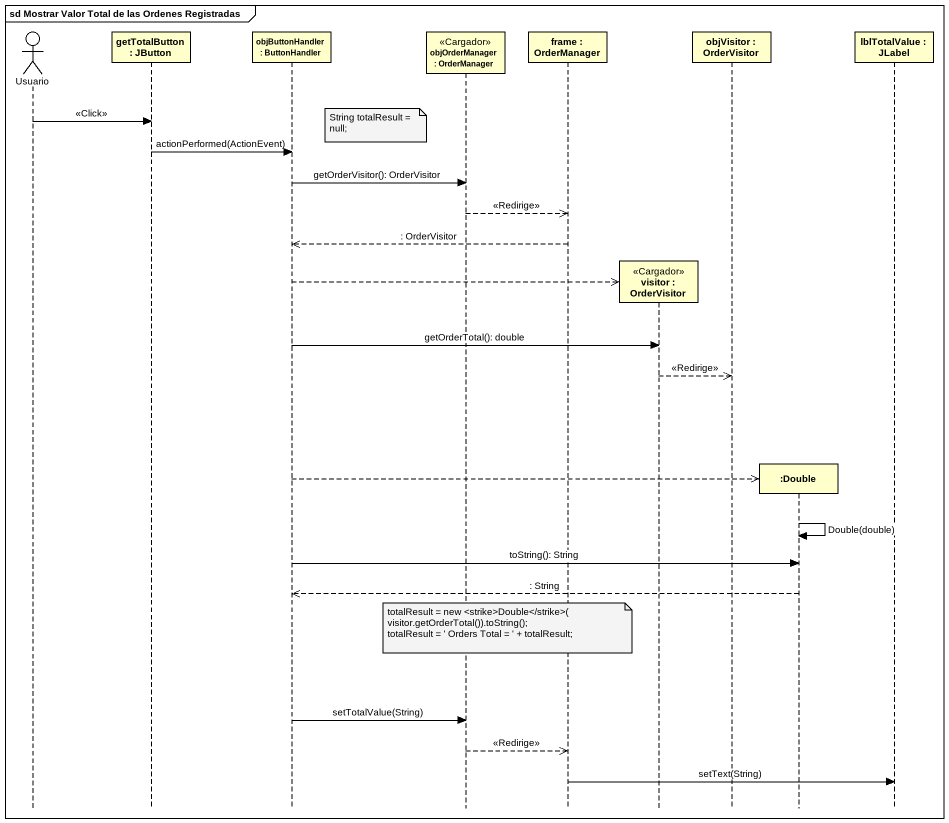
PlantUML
@startuml
mainframe sd Mostrar Valor Total de las Ordenes Registradas
hide footbox
actor Usuario
participant "getTotalButton : JButton" as getTotalButton
participant "objButtonHandler : ButtonHandler" as objButtonHandler
participant "objOrderManager : OrderManager" as objOrderManager <<Cargador>>
participant "frame : OrderManager" as frame_
participant "visitor : OrderVisitor" as visitor <<Cargador>>
participant "objVisitor : OrderVisitor" as objVisitor
participant ":Double" as Double
participant "lblTotalValue : JLabel" as lblTotalValue

Usuario -> getTotalButton : <<Click>>
note right of objButtonHandler : String totalResult = null;
getTotalButton -> objButtonHandler : actionPerformed(ActionEvent)
objButtonHandler -> objOrderManager : getOrderVisitor(): OrderVisitor
objOrderManager -->> frame_ : <<Redirige>>
frame_ -->> objButtonHandler : : OrderVisitor
objButtonHandler -->> visitor **
objButtonHandler -> visitor : getOrderTotal(): double
visitor -->> objVisitor : <<Redirige>>
objButtonHandler -->> Double **
Double -> Double : Double(double)
objButtonHandler -> Double : toString(): String
Double -->> objButtonHandler : : String
note over objOrderManager
  totalResult = new ~<strike>Double~</strike>(
  visitor.getOrderTotal()).toString();
  totalResult = ' Orders Total = ' + totalResult;
end note
objButtonHandler -> objOrderManager : setTotalValue(String)
objOrderManager -->> frame_ : <<Redirige>>
frame_ -> lblTotalValue : setText(String)
@enduml
